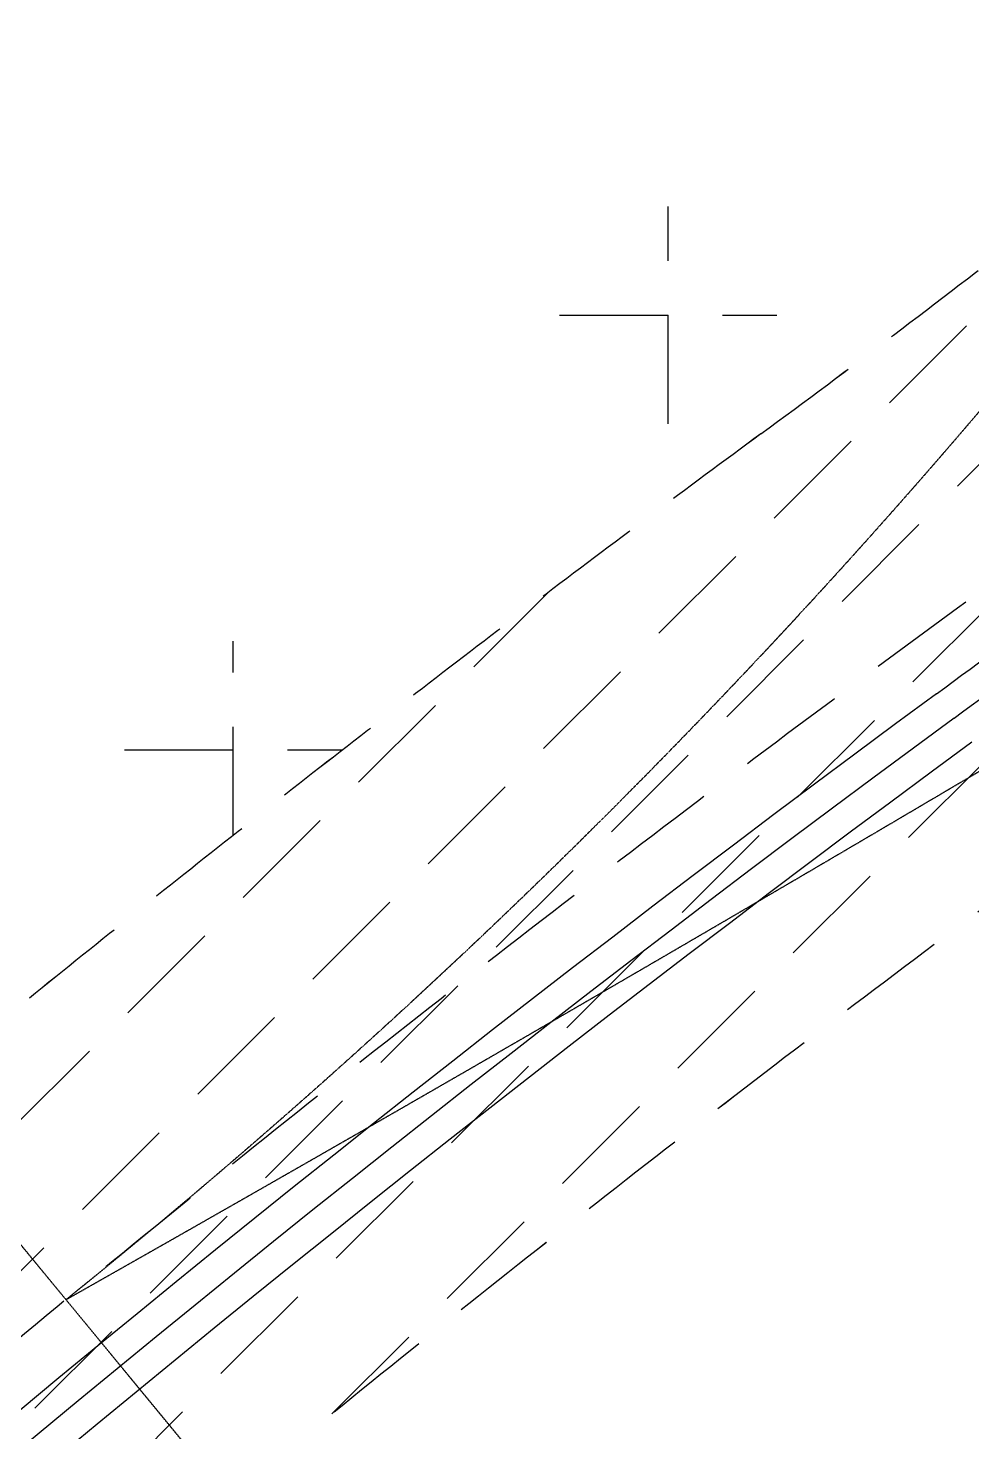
# Model space of a CAD drawing. Header units: millimetres. Extents: x 832728086 to 834530684, y 817551485 to 818349469.
# Drawn here: x 834305617 to 834311130, y 817898873 to 817907077 of the extents above; entities that cross this region are included whole.
import ezdxf

# ---------------------------------------------------------------- set-up
doc = ezdxf.new("R2010")
doc.units = ezdxf.units.MM
doc.header["$LTSCALE"] = 100
doc.linetypes.add('Hidden', pattern=[9.525, 6.35, -3.175])
doc.layers.add('+C-160', color=160, linetype='Hidden')
doc.layers.add('000-Tactile-l', color=8, linetype='Continuous')

# ---------------------------------------------------------------- blocks, each defined once
blk = doc.blocks.new('tactile')
at = {"layer": '000-Tactile-l', "ltscale": 5e-05}
for centre, radius, start, end in [((834267.2365, 817962.7062), 73.825, 306.33538, 307.093775), ((834267.2365, 817962.7062), 74, 306.33538, 307.093775), ((834379.1241, 817810.5867), 115.0113, 126.33538, 145.152376), ((834379.1241, 817810.5867), 114.8363, 126.33538, 145.152376), ((834379.1241, 817810.5867), 114.6613, 126.33538, 145.152376)]:
    blk.add_arc(centre, radius, start, end, dxfattribs=at)
blk = doc.blocks.new('A$C062A3D83')
at = {"layer": '+C-160'}
for p, q in [((-43943.9, -132515.7), (-9900.8, -98472.6)), ((-41645.9, -129333.8), (-10965.9, -98653.8)), ((-53633.1, -143088.8), (-9346.8, -98802.5)), ((-15941.6, -106281.2), (-8792.9, -99132.5)), ((-13978.3, -100495), (-13978.3, -99225)), ((-14613.3, -99860), (-13343.3, -99860)), ((-40705.9, -127510), (-14672.3, -101476.4)), ((-16518.3, -102901.2), (-16518.3, -101765)), ((-17153.3, -102400), (-15883.3, -102400))]:
    blk.add_line(p, q, dxfattribs=at)
at = {"layer": '+C-160', "ltscale": 0.001}
blk.add_line((-18448.3, -104455.3), (-16542, -106771.9), dxfattribs=at)
for centre, radius, start, end in [((-42453.4, -74622.4), 39791.5, 308.84572, 323.6938), ((-177464.3, 176910.4), 324669, 299.519163, 301.535363)]:
    blk.add_arc(centre, radius, start, end, dxfattribs=at)
at = {"layer": '+C-160'}
for centre, radius, start, end in [((-56096.8, -42553.9), 72000, 306.335377, 309.409612), ((55790.7, -194673.3), 115336.3, 124.253222, 145.152377), ((55790.7, -194673.3), 116836.3, 126.335377, 139.004227), ((55790.7, -194673.3), 113836.3, 126.335377, 145.152377)]:
    blk.add_arc(centre, radius, start, end, dxfattribs=at)
for centre, major_axis, start_param, end_param in [((-56096.8, -42553.9), (56937.7, 44069.3), 4.687881, 4.741537), ((55790.7, -194673.3), (-106078.6, 48969.8), -0.504135, -0.283022), ((55790.7, -194673.3), (82380.5, 78563), 1.443285, 1.771704)]:
    blk.add_ellipse(centre, major_axis=major_axis, ratio=1, start_param=start_param, end_param=end_param, dxfattribs=at)

msp = doc.modelspace()

# ---------------------------------------------------------------- block references
at = {"layer": '+C-160', "ltscale": 5}
msp.add_blockref('A$C062A3D83', (834323333.3128, 818005260.0327), dxfattribs=at)
at = {"layer": '000-Tactile-l', "xscale": 1000, "yscale": 1000, "zscale": 1000}
msp.add_blockref('tactile', (-56.4905, -49.2817, -0.0703), dxfattribs=at)

doc.saveas('drawing.dxf')
